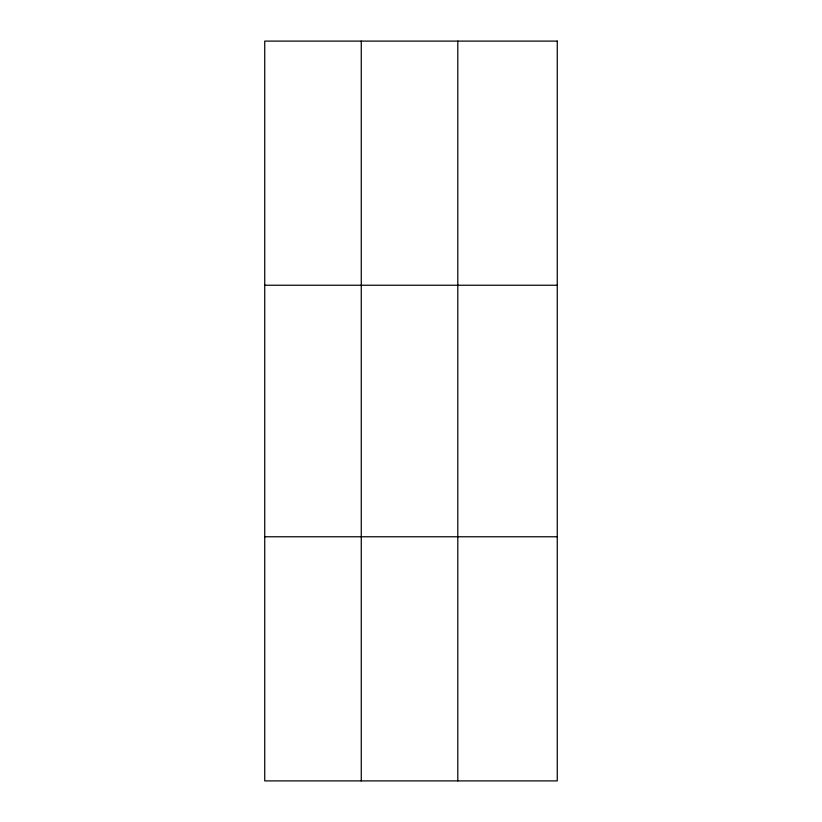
<?xml version="1.0" encoding="UTF-8"?>
<svg xmlns="http://www.w3.org/2000/svg" width="822" height="822" viewBox="0 0 822 822"><rect width="100%" height="100%" fill="white"/><g stroke="black" fill="none" stroke-linecap="round" stroke-linejoin="round"><path stroke-width="1.23" d="M361.269 41.1L361.269 780.9M457.803 41.1L457.803 780.9M264.735 285.234L557.265 285.234M264.735 536.766L557.265 536.766M557.265 41.1L557.265 780.9L264.735 780.9L264.735 41.1L557.265 41.1"/></g></svg>
